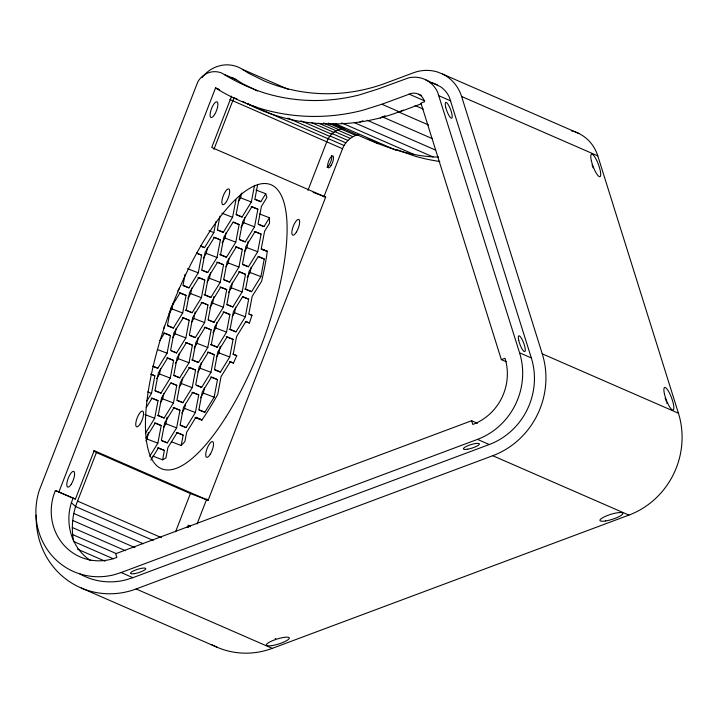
<?xml version="1.0" encoding="UTF-8"?>
<svg xmlns="http://www.w3.org/2000/svg" width="718" height="718" viewBox="0 0 718 718"><rect width="100%" height="100%" fill="white"/><g stroke="black" fill="none" stroke-linecap="round" stroke-linejoin="round"><path stroke-width="1.08" d="M113.516 558.873L73.658 541.489C71.019 528.017 72.347 513.801 77.562 501.092L96.383 452.555L93.636 450.904M261.451 248.993L267.311 251.237L266.692 255.554A152.18 48.707 -69.1 0 1 262.734 276.358L261.576 281.33L252.18 296.328L248.823 313.954L251.982 315.328L249.397 323.019L245.493 321.529M146.858 400.931L151.507 393.41L154.873 375.792L150.915 374.06M163.919 328.332L164.341 326.134M170.803 307.834L167.438 325.46L173.379 328.045L182.677 313.012L186.043 295.394L180.101 292.8L171.387 306.891M145.951 440.951L147.118 439.075L148.375 432.46M156.623 378.691L159.531 373.988L160.581 368.487M169.035 313.604L171.943 308.911L172.993 303.4M145.386 433.331L154.684 418.298L158.041 400.671L152.108 398.086L146.292 407.474M152.916 366.386L157.798 368.244L167.097 353.211L170.453 335.593L164.521 332.999L159.863 340.52M185.127 274.24L183.027 285.261L188.969 287.846L198.267 272.813L201.623 255.195L196.678 253.032M160.374 402.627L162.699 398.876L163.749 393.365M172.787 337.55L175.111 333.789L176.161 328.288M149.721 456.334L157.852 443.177L161.218 425.55L155.276 422.965L145.978 437.998M170.265 378.099L173.63 360.472L167.689 357.878L158.391 372.92L155.025 390.538L160.967 393.132L170.265 378.099L159.531 373.988M163.551 427.515L165.876 423.755L167.132 417.149M175.38 363.371L178.288 358.677L179.338 353.166M187.793 298.293L190.701 293.59L191.751 288.089M152.844 456.083L162.6 459.816L164.395 450.437L158.454 447.844L150.897 460.058M173.442 402.977L176.799 385.351L170.866 382.766L161.568 397.799L158.202 415.426L164.144 418.011L173.442 402.977L162.699 398.876M185.854 337.9L189.211 320.273L183.278 317.679L173.971 332.712L170.615 350.339L176.556 352.933L185.854 337.9L175.111 333.789M179.132 387.316L181.466 383.556L182.516 378.045M191.544 322.229L193.869 318.469L195.134 311.863M203.382 258.094L206.281 253.391L207.331 247.881M176.619 427.856L179.976 410.238L174.034 407.644L164.736 422.678L161.379 440.305L167.312 442.889L176.619 427.856L165.876 423.755M189.022 362.778L192.388 345.152L186.447 342.567L177.149 357.6L173.792 375.218L179.724 377.812L189.022 362.778L178.288 358.677M201.435 297.701L204.801 280.074L198.859 277.48L189.561 292.513L186.195 310.14L192.137 312.734L201.435 297.701L190.701 293.59M200.645 246.157L204.549 247.647L213.847 232.614L215.947 221.602M219.977 216.082L217.366 229.742L223.307 232.327L232.605 217.294L235.971 199.676M181.726 413.137L184.634 408.434L185.477 404.028M194.138 348.05L197.046 343.357L198.096 337.846M207.134 282.03L209.459 278.27L210.509 272.768M171.405 441.776L181.169 445.51L183.153 435.117L177.211 432.523L167.913 447.565L165.93 457.949L162.6 459.816M192.2 387.657L195.565 370.039L189.624 367.445L180.326 382.479L176.96 400.106L182.902 402.69L192.2 387.657L181.466 383.556M204.612 322.579L207.969 304.953L202.036 302.368L192.738 317.401L189.373 335.019L195.314 337.613L204.612 322.579L193.869 318.469M217.024 257.493L220.381 239.875L214.449 237.281L205.142 252.314L201.785 269.941L207.726 272.535L217.024 257.493L206.281 253.391M197.899 371.996L200.223 368.235L201.273 362.734M209.728 307.851L212.636 303.158L213.892 296.543M222.14 242.774L225.039 238.071L226.053 232.767M195.377 412.545L198.733 394.918L192.792 392.324L183.494 407.366L180.137 424.984L186.07 427.578L195.377 412.545L184.634 408.434M207.789 347.458L211.146 329.84L205.204 327.246L195.906 342.28L192.55 359.906L198.482 362.491L207.789 347.458L197.046 343.357M220.193 282.38L223.558 264.754L217.617 262.169L208.319 277.202L204.962 294.82L210.895 297.414L220.193 282.38L209.459 278.27M200.484 397.817L203.391 393.123L204.442 387.612M212.896 332.739L215.804 328.036L216.854 322.526M225.892 266.71L228.216 262.959L229.06 258.552M238.304 201.632L240.629 197.872L241.436 193.627M195.018 417.481L201.848 420.093L195.969 417.212L186.671 432.245L184.876 441.624L181.169 445.51M210.957 372.346L214.323 354.719L208.382 352.125L199.083 367.158L195.718 384.785L201.659 387.379L210.957 372.346L200.223 368.235M223.37 307.259L226.735 289.632L220.794 287.047L211.496 302.081L208.13 319.707L214.072 322.292L223.37 307.259L212.636 303.158M235.782 242.181L239.139 224.554L233.206 221.961L223.908 237.003L220.543 254.621L226.484 257.215L235.782 242.181L225.039 238.071M216.656 356.675L218.981 352.915L220.238 346.309M228.486 292.531L231.393 287.837L232.444 282.327M240.898 227.453L243.806 222.759L244.811 217.446M214.135 397.225L217.491 379.598L211.55 377.013L202.252 392.046L198.895 409.664L204.827 412.258L214.135 397.225L203.391 393.123M226.547 332.138L229.904 314.52L223.962 311.926L214.664 326.959L211.307 344.586L217.24 347.18L226.547 332.138L215.804 328.036M238.959 267.06L242.316 249.433L236.375 246.848L227.076 261.882L223.72 279.508L229.652 282.093L238.959 267.06L228.216 262.959M236.213 214.772L242.065 217.016L251.363 201.982L254.54 185.343M257.681 184.454L254.89 199.101L260.822 201.695L265.75 193.734L255.985 190.01M232.237 316.476L234.562 312.716L235.612 307.214M244.65 251.399L246.974 247.638L248.186 241.266M229.715 357.026L233.081 339.399L227.139 336.814L217.841 351.847L214.476 369.465L220.417 372.059L229.715 357.026L218.981 352.915M242.128 291.939L245.493 274.321L239.552 271.727L230.254 286.76L226.888 304.387L232.829 306.972L242.128 291.939L231.393 287.837M254.54 226.861L257.897 209.234L251.964 206.649L242.666 221.683L239.3 239.309L245.242 241.894L254.54 226.861L243.806 222.759M247.243 277.22L250.151 272.517L251.156 267.213M245.305 316.826L248.661 299.2L242.72 296.615L233.422 311.648L230.065 329.266L235.998 331.86L245.305 316.826L234.562 312.716M257.717 251.74L261.074 234.122L255.132 231.528L245.834 246.561L242.478 264.188L248.41 266.773L257.717 251.74L246.974 247.638M260.885 276.627L264.251 259.001L258.309 256.407L249.011 271.449L245.646 289.067L251.587 291.661L260.885 276.627L250.151 272.517M231.627 96.113L211.72 147.459L325.658 197.145L208.112 500.329L94.175 450.644L75.408 499.046L55.403 490.511L53.724 495.052A52.028 49.282 -66.4 0 0 111.119 559.277L116.837 557.482L115.661 553.749L471.627 420.739L477.443 423.27M89.22 559.726A52.028 49.282 -66.4 0 1 71.369 502.744L73.039 498.202L55.403 490.511M58.948 491.866L215.562 87.901L218.46 89.167M213.919 149.371L232.74 100.834L234.158 97.81L237.227 99.147M175.578 531.769L190.396 493.553L96.383 452.555M307.941 190.369L326.753 141.832C329.445 134.544 336.41 128.917 344.272 128.549L333.026 123.649M197.055 523.987L206.784 498.902M323.899 196.813L342.54 148.734C345.196 141.724 351.344 136.097 358.749 134.589M249.397 323.019L245.897 321.493L236.599 336.527L233.233 354.154L236.734 355.679L233.476 363.075L229.572 361.576M177.759 290.952L179.509 288.133M241.813 193.043L239.489 196.804L236.132 214.422L242.065 217.016M259.117 224.707L264 226.574L269.465 217.742L259.701 214.018M261.316 249.218L267.311 251.237M201.848 420.093L204.442 416.305A152.18 48.707 -69.1 0 0 215.418 398.535L217.751 394.388L221.009 376.726L230.307 361.692L233.476 363.075M403.372 110.096C370.407 123.873 333.385 127.059 298.248 121.055A206.272 195.404 -66.4 0 1 247.387 103.841M380.244 118.003L385.126 115.733M359.844 122.114L362.886 120.777M215.562 87.901C229.527 96.903 244.937 103.401 260.697 108.571A206.272 195.404 -66.4 0 0 362.608 110.312L381.877 104.245L411.36 93.394A11.955 11.326 -66.4 0 1 423.728 99.488L424.598 101.741L420.954 103.105L501.344 359.619L506.181 361.728M421.466 103.733L399.522 111.936L381.877 104.245M501.344 359.619L504.987 358.255A52.064 49.318 -66.4 0 1 472.794 424.464L471.627 420.739M121.127 572.542L477.479 439.389A68.084 64.494 -66.4 0 0 519.572 352.807L437.603 92.119A28.011 26.53 -66.4 0 0 428.646 81.529L425.639 79.788A28.011 26.53 -66.4 0 0 408.614 77.858L377.587 89.176L359.476 94.875A190.234 180.209 -66.4 0 1 265.489 93.268C250.151 88.467 235.558 81.619 221.934 73.155A19.745 18.704 -66.4 0 0 197.773 81.942L39.158 490.681A68.066 64.476 -66.4 0 0 114.252 574.714L121.127 572.542L132.884 577.676L489.236 444.523A68.084 64.494 -66.4 0 0 531.329 357.932L449.369 97.244A28.011 26.53 -66.4 0 0 440.403 86.654L425.639 79.788M36.196 515.129A80.093 75.875 -66.4 0 0 136.106 588.975L492.745 455.715A80.093 75.875 -66.4 0 0 542.269 353.848L461.611 96.481A40.046 37.937 -66.4 0 0 442.665 74.089L438.07 72.204A40.046 37.937 -66.4 0 0 413.46 72.787L386.122 83.001A178.208 168.811 -66.4 0 1 264.224 80.919L248.365 73.119L242.424 69.332A31.798 30.12 -66.4 0 0 221.09 65.437L216.746 66.657A31.798 30.12 -66.4 0 0 202.171 77.499M211.236 644.396A80.093 75.875 -66.4 0 0 272.284 648.354L628.923 515.093A80.093 75.875 -66.4 0 0 678.438 413.236L597.789 155.86A40.046 37.937 -66.4 0 0 575.19 131.915M132.884 577.676L126.009 579.839A68.066 64.476 -66.4 0 1 79.976 573.987M332.165 123.675C366.18 138.439 400.59 156.793 438.635 157.045M73.039 498.202L75.408 499.046M396.471 149.523L414.026 155.869A188.233 178.306 -66.4 0 0 439.811 161.46M313.147 192.361L325.658 197.145M254.971 199.46L260.822 201.695M240.629 197.872L251.363 201.982M251.067 206.622L257.897 209.234M221.871 213.192L232.605 217.294M233.287 222.32L239.139 224.554M254.244 231.51L261.074 234.122M217.455 230.092L223.307 232.327M239.381 239.659L245.242 241.894M208.965 230.747L213.847 232.614M213.551 237.263L220.381 239.875M235.486 246.821L242.316 249.433M258.39 256.766L264.251 259.001M219.645 254.603L226.484 257.215M242.558 264.538L248.41 266.773M196.741 253.328L201.623 255.195M216.728 262.142L223.558 264.754M238.654 271.709L245.493 274.321M201.866 270.291L207.726 272.535M223.801 279.858L229.652 282.093M244.757 289.049L251.587 291.661M187.524 268.711L198.267 272.813M197.962 277.462L204.801 280.074M219.896 287.021L226.735 289.632M242.801 296.965L248.661 299.2M183.108 285.611L188.969 287.846M204.065 294.802L210.895 297.414M226.969 304.737L232.829 306.972M249.047 314.206L251.982 315.328M179.204 292.782L186.043 295.394M201.139 302.341L207.969 304.953M223.074 311.908L229.904 314.52M185.307 310.122L192.137 312.734M208.211 320.057L214.072 322.292M229.168 329.248L235.998 331.86M171.943 308.911L182.677 313.012M182.381 317.661L189.211 320.273M204.316 327.22L211.146 329.84M226.242 336.787L233.081 339.399M167.518 325.81L173.379 328.045M189.453 335.369L195.314 337.613M210.41 344.568L217.24 347.18M232.829 354.18L236.734 355.679M163.623 332.981L170.453 335.593M185.558 342.54L192.388 345.152M207.484 352.107L214.323 354.719M171.674 351.066L176.556 352.933M191.652 359.88L198.482 362.491M214.556 369.815L220.417 372.059M157.332 349.486L167.097 353.211M166.791 357.86L173.63 360.472M188.726 367.428L195.565 370.039M210.661 376.986L217.491 379.598M173.873 375.577L179.724 377.812M196.777 385.512L201.659 387.379M150.968 374.293L154.873 375.792M170.947 383.116L176.799 385.351M191.903 392.306L198.733 394.918M155.115 390.888L160.967 393.132M177.041 400.456L182.902 402.69M198.976 410.023L204.827 412.258M147.603 391.92L151.507 393.41M151.211 398.059L158.041 400.671M173.146 407.627L179.976 410.238M196.05 417.562L201.911 419.797M157.305 415.399L164.144 418.011M180.218 425.334L186.07 427.578M144.919 414.564L154.684 418.298M154.388 422.938L161.218 425.55M176.314 432.505L183.153 435.117M161.46 440.655L167.312 442.889M147.118 439.075L157.852 443.177M157.556 447.826L164.395 450.437M190.396 493.553L208.112 500.329M442.665 74.089L578.843 133.467M461.611 96.481L597.789 155.86M439.03 95.799L450.787 100.933M418.621 94.22L421.565 95.503M409.054 94.094L424.733 100.924M414.995 105.492L423.171 109.055M397.907 111.64L428.565 125.004M382.156 116.765L432.236 138.601M367.239 120.283L435.7 150.143M242.424 69.332L288.501 89.418M354.36 122.634L433.053 156.946M341.705 122.922L414.259 154.558M224.725 74.645L236.482 79.77L242.576 83.656L257.511 91.007M335.602 123.846L395.896 150.134M328.225 123.101L341.508 128.899M341.167 129.052L355.769 135.424M323.486 122.975L338.806 129.653M337.352 129.904L352.933 136.698M318.864 123.236L336.23 130.811M334.705 131.591L350.285 138.386M311.352 122.545L333.834 132.345M331.33 133.225L347.889 140.45M301.004 120.848L331.653 134.212M330.217 136.043L345.798 142.837M287.864 118.111L329.759 136.384M216.809 88.574L219.744 89.858M327.498 138.287L344.057 145.512M242.334 101.373L245.403 102.71M247.45 103.607L250.51 104.945M252.556 105.833L256.64 107.61M259.71 108.948L328.18 138.807M342.54 148.734L229.868 99.506M264 226.574L258.058 223.989L261.424 206.362L266.881 197.54L265.75 193.734M542.269 353.848L678.438 413.236M519.572 352.807L531.329 357.932M267.168 251.462L261.235 248.868L264.592 231.241L269.528 223.271L269.465 217.742M200.591 245.924L204.549 247.647M477.479 439.389L489.236 444.523M492.745 455.715L628.923 515.093M152.844 366.09L157.798 368.244M77.562 501.092L161.362 537.638M153.212 540.421L75.552 506.549L71.369 502.744M73.766 513.442L143.25 543.741M72.671 520.451L135.011 547.637M72.285 527.515L125.426 550.688M72.617 534.551L116.558 553.722M77.445 549.135L105.034 561.171M88.036 559.205L91.096 560.543M136.106 588.975L272.284 648.354M81.322 588.033L217.491 647.421M368.19 138.825L378.153 143.726M236.482 79.77L233.691 78.28A19.745 18.704 -66.4 0 0 231.097 77.382M275.802 638.589A6.004 1.301 -17.4 0 1 275.209 638.742M188.161 525.145A6.408 2.055 -69.1 0 1 188.484 526.465M188.484 526.931A6.408 2.055 -69.1 0 1 188.448 527.434M187.111 527.317A6.408 2.055 -69.1 0 1 190.216 526.734M331.465 155.51A6.408 2.055 -69.1 0 1 330.684 162.008A6.408 2.055 -69.1 0 1 326.932 167.204M571.384 130.775A40.046 37.937 -66.4 0 1 574.247 131.591M592.018 164.934A6.004 1.418 69.5 0 1 592.269 165.49M592.727 166.648A6.004 1.418 69.5 0 1 593.131 167.832M665.137 398.248A6.004 1.418 69.5 0 1 665.622 399.387M665.846 399.971A6.004 1.418 69.5 0 1 666.25 401.156M666.708 402.843A6.004 1.418 69.5 0 1 666.816 403.363M430.818 82.741A28.011 26.53 -66.4 0 1 437.406 84.912M272.05 645.599A12.018 2.603 -17.4 0 0 289.309 638.114A12.018 2.603 -17.4 0 0 272.095 640.869A12.018 2.603 -17.4 0 0 272.05 645.599M210.239 454.314A8.41 2.692 -69.1 0 0 212.663 441.615A8.41 2.692 -69.1 0 0 205.967 452.448A8.41 2.692 -69.1 0 0 210.239 454.314M140.27 423.799A8.41 2.692 -69.1 0 0 142.694 411.1A8.41 2.692 -69.1 0 0 135.989 421.933A8.41 2.692 -69.1 0 0 140.27 423.799M226.394 201.641A8.41 2.692 -69.1 0 0 228.818 188.951A8.41 2.692 -69.1 0 0 222.113 199.775A8.41 2.692 -69.1 0 0 226.394 201.641M296.372 232.156A8.41 2.692 -69.1 0 0 298.787 219.466A8.41 2.692 -69.1 0 0 292.091 230.29A8.41 2.692 -69.1 0 0 296.372 232.156M134.293 573.664A8.006 1.732 -17.4 0 0 145.799 568.674A8.006 1.732 -17.4 0 0 134.32 570.514A8.006 1.732 -17.4 0 0 134.293 573.664M214.61 114.521A8.41 2.692 -69.1 0 0 217.033 101.821A8.41 2.692 -69.1 0 0 210.338 112.654A8.41 2.692 -69.1 0 0 214.61 114.521M71.324 484.111A8.41 2.692 -69.1 0 0 73.748 471.412A8.41 2.692 -69.1 0 0 67.052 482.245A8.41 2.692 -69.1 0 0 71.324 484.111M225.748 417.355A152.18 48.707 -69.1 0 0 272.391 185.406A152.18 48.707 -69.1 0 0 150.735 377.497A152.18 48.707 -69.1 0 0 225.748 417.355M331.052 165.562A6.408 2.055 -69.1 0 0 332.892 155.887A6.408 2.055 -69.1 0 0 327.785 164.144A6.408 2.055 -69.1 0 0 331.052 165.562M591.309 160.509A12.018 2.836 69.5 0 0 599.907 176.7A12.018 2.836 69.5 0 0 596.021 159.082A12.018 2.836 69.5 0 0 591.309 160.509M664.419 393.823A12.018 2.836 69.5 0 0 673.026 410.014A12.018 2.836 69.5 0 0 669.14 392.405A12.018 2.836 69.5 0 0 664.419 393.823M605.606 520.954A12.018 2.603 -17.4 0 0 622.865 513.478A12.018 2.603 -17.4 0 0 605.651 516.233A12.018 2.603 -17.4 0 0 605.606 520.954M445.627 106.865A8.41 1.983 69.5 0 0 451.649 118.192A8.41 1.983 69.5 0 0 448.929 105.869A8.41 1.983 69.5 0 0 445.627 106.865M518.701 340.278A8.41 1.983 69.5 0 0 524.723 351.605A8.41 1.983 69.5 0 0 522.004 339.273A8.41 1.983 69.5 0 0 518.701 340.278M467.705 449.181A8.41 1.822 -17.4 0 0 479.418 443.912A8.41 1.822 -17.4 0 0 467.023 446.093A8.41 1.822 -17.4 0 0 467.705 449.181"/></g></svg>
